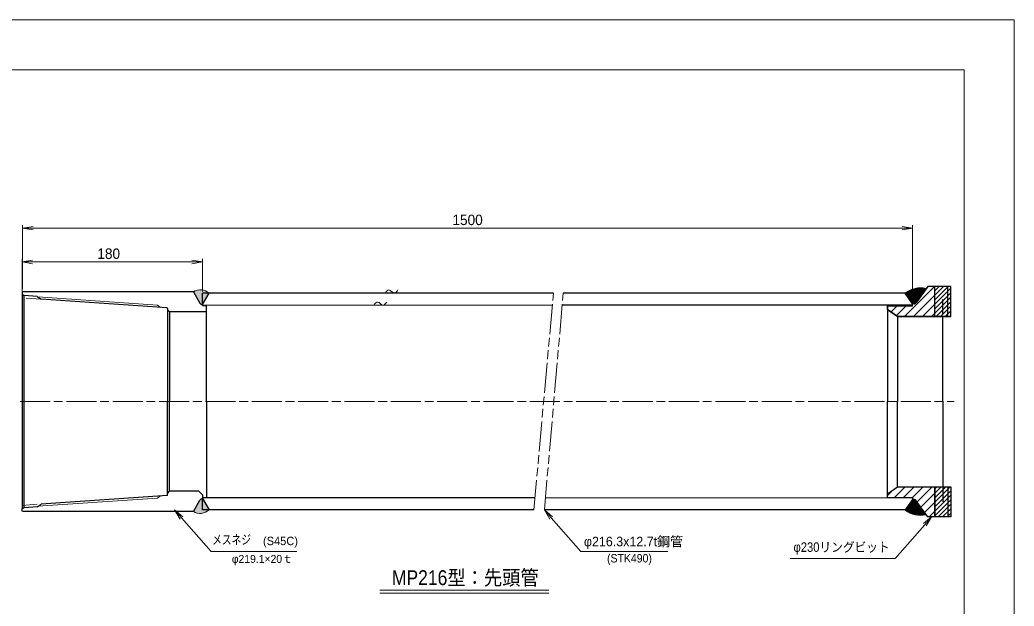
# Model space of a CAD drawing. Units: millimetres at full size, sheet at 1:2.5; some dimension numbers follow another scale. Extents: x 6058 to 8158, y -37 to 1448.
# Drawn here: x 7166 to 8158, y 863 to 1448 of the extents above; entities that cross this region are included whole.
import ezdxf
from ezdxf.enums import TextEntityAlignment as Align

# ---------------------------------------------------------------- set-up
doc = ezdxf.new("R2010")
doc.units = ezdxf.units.MM
doc.header["$LTSCALE"] = 2.5
for name, pattern in [('CHAIN', [18.5, 12, -1.5, 3.5, -1.5]), ('CHAIN_DOUBLE_DASH', [23.5, 12, -1.5, 3.5, -1.5, 3.5, -1.5]), ('DASHED_SPACED', [12, 6, -6])]:
    doc.linetypes.add(name, pattern=pattern)
for name, color, linetype, lineweight in [('1外形線', 7, 'Continuous', 30), ('2細い実線', 3, 'Continuous', 20), ('3隠れ線', 2, 'DASHED_SPACED', 13), ('4中心線', 1, 'CHAIN', 15), ('5想像線', 6, 'CHAIN_DOUBLE_DASH', 13), ('6寸法線', 4, 'Continuous', 13), ('7枠', 7, 'Continuous', 13)]:
    doc.layers.add(name, color=color, linetype=linetype, lineweight=lineweight)
doc.styles.add('@ＭＳ Ｐゴシック', font='')
doc.styles.add('ＭＳ Ｐゴシック', font='')
doc.styles.get('@ＭＳ Ｐゴシック').set_extended_font_data('@MS PGothic')
doc.styles.get('ＭＳ Ｐゴシック').set_extended_font_data('MS PGothic')
pattern_1 = [(225, (8477.81, 1114.351), (2.24506, -2.24506), [])]

# ---------------------------------------------------------------- blocks, each defined once
blk = doc.blocks.new('open_arrow')
at = {"color": 0, "linetype": 'Continuous', "lineweight": -2}
blk.add_lwpolyline([(7.5, 1.25), (0, 0), (7.5, -1.25)], dxfattribs=at)

msp = doc.modelspace()

# ---------------------------------------------------------------- hatches: boundary and pattern name
at = {"layer": '2細い実線'}
h = msp.add_hatch(dxfattribs=at)
h.set_pattern_fill('USER', color=256, style=0, pattern_type=2)
h.set_pattern_definition([(225, (8477.81, 1114.351), (4.49013, -4.49013), [])])
h.paths.add_polyline_path([(8078.486, 1181.848), (8071.486, 1181.848), (8060.22, 1166.009, -0.24273), (8057.775, 1164.748), (8056.386, 1164.748), (8056.386, 1164.498), (8056.386, 1162.498), (8031.386, 1162.498), (8031.386, 1158.748), (8041.386, 1151.848), (8091.386, 1151.848), (8091.386, 1153.848), (8078.486, 1153.848)])
h = msp.add_hatch(dxfattribs=at)
h.set_pattern_fill('USER', color=256, style=0, pattern_type=2)
h.set_pattern_definition(pattern_1)
h.paths.add_polyline_path([(8094.386, 1151.848), (8078.486, 1151.848), (8078.486, 1181.848), (8094.386, 1181.848)])
h = msp.add_hatch(dxfattribs=at)
h.set_pattern_fill('USER', color=256, style=0, pattern_type=2)
h.set_pattern_definition(pattern_1)
h.paths.add_polyline_path([(8094.386, 951.848), (8078.486, 951.848), (8078.486, 981.848), (8094.386, 981.848)])
at = {"layer": '6寸法線'}
for points in [[(7345.257, 1165.152), (7338.765, 1176.398, -0.34168), (7354.377, 1174.998), (7347.856, 1163.702), (7347.856, 1163.652, -0.26795)], [(7354.377, 958.698, -0.34168), (7338.765, 957.298), (7345.257, 968.543, -0.26795), (7347.856, 970.043), (7347.856, 969.993)]]:
    msp.add_hatch(color=3, dxfattribs=at).paths.add_polyline_path(points)

# ---------------------------------------------------------------- linework, layer by layer
at = {"layer": '1外形線'}
for p, q in [((8071.486, 1181.848), (8060.22, 1166.009)), ((8094.386, 1181.848), (8071.486, 1181.848)), ((8078.486, 1151.848), (8078.486, 1181.848)), ((8091.386, 1151.848), (8091.386, 1181.848)), ((8094.386, 1151.848), (8094.386, 1181.848)), ((7168.356, 1176.398), (7167.856, 1175.898)), ((7167.856, 1175.898), (7167.856, 1173.898)), ((7169.856, 1172.755), (7167.856, 1173.898)), ((7167.856, 1173.898), (7167.856, 959.798)), ((7338.765, 1176.398), (7168.356, 1176.398)), ((7182.856, 1171.826), (7169.85, 1172.755)), ((7169.856, 960.94), (7169.856, 1172.755)), ((7182.856, 1171.826), (7186.757, 1169.094)), ((7697.991, 1174.998), (7347.856, 1174.998)), ((7347.856, 1162.902), (7347.856, 1174.998)), ((7347.856, 1174.998), (7347.856, 1174.998)), ((8049.034, 1174.998), (7707.817, 1174.998)), ((8056.386, 1164.498), (8049.034, 1174.998)), ((7312.391, 1160.431), (7186.757, 1169.094)), ((7696.91, 1162.998), (7347.856, 1162.902)), ((7351.856, 1066.848), (7351.856, 1162.652)), ((8056.386, 1163.096), (7706.773, 1163)), ((8031.386, 1162.498), (8056.386, 1162.498)), ((8031.386, 1162.498), (8031.386, 1066.848)), ((8056.386, 1162.498), (8056.386, 1164.498)), ((8057.597, 1164.498), (8056.386, 1164.498)), ((7312.856, 1159.932), (7312.856, 1158.398)), ((7312.856, 1158.398), (7314.856, 1156.398)), ((7312.856, 1158.398), (7312.856, 1066.848)), ((7351.856, 1156.398), (7314.856, 1156.398)), ((7314.856, 1156.398), (7314.856, 1066.848)), ((8031.386, 1158.748), (8041.386, 1151.848)), ((8041.386, 1151.848), (8091.386, 1151.848)), ((8041.386, 1151.848), (8041.386, 1066.848)), ((8078.486, 1151.848), (8094.386, 1151.848)), ((8091.386, 1151.848), (8078.486, 1151.848)), ((8086.386, 1066.848), (8086.386, 1151.848)), ((7312.856, 975.298), (7312.856, 1066.848)), ((7314.856, 977.298), (7314.856, 1066.848)), ((7351.856, 1066.848), (7351.856, 971.043)), ((8031.386, 971.198), (8031.386, 1066.848)), ((8041.386, 981.848), (8041.386, 1066.848)), ((8086.386, 1066.848), (8086.386, 981.848)), ((7312.856, 973.298), (7186.757, 964.601)), ((7312.856, 975.298), (7314.856, 977.298)), ((7312.856, 973.763), (7312.856, 975.298)), ((7344.356, 977.298), (7314.856, 977.298)), ((7344.356, 977.298), (7347.856, 973.798)), ((7347.856, 973.798), (7347.856, 970.793)), ((8031.386, 974.948), (8041.386, 981.848)), ((8041.386, 981.848), (8091.386, 981.848)), ((8078.486, 979.848), (8078.486, 951.848)), ((8091.386, 981.848), (8091.386, 951.848)), ((8094.386, 979.848), (8094.386, 951.848)), ((7182.856, 961.869), (7186.757, 964.601)), ((7679.588, 970.701), (7347.856, 970.793)), ((7347.856, 958.698), (7347.856, 970.793)), ((7347.856, 958.698), (7347.856, 970.793)), ((8056.386, 970.596), (7690.032, 970.698)), ((8031.386, 971.198), (8056.386, 971.198)), ((8056.386, 969.198), (8049.034, 958.698)), ((8056.386, 971.198), (8056.386, 969.198)), ((8057.597, 969.198), (8056.386, 969.198)), ((8071.486, 951.848), (8060.042, 967.936)), ((7169.856, 960.94), (7167.856, 959.798)), ((7167.856, 957.798), (7167.856, 959.798)), ((7168.356, 957.298), (7167.856, 957.798)), ((7338.765, 957.298), (7168.356, 957.298)), ((7182.856, 961.869), (7169.85, 960.94)), ((7678.507, 958.698), (7347.856, 958.698)), ((7347.856, 958.698), (7347.856, 958.698)), ((8049.034, 958.698), (7688.987, 958.698)), ((8094.386, 951.848), (8071.486, 951.848))]:
    msp.add_line(p, q, dxfattribs=at)
at = {"layer": '1外形線', "linetype": 'DASHED_SPACED'}
for p, q in [((8086.386, 1153.848), (8086.386, 1181.848)), ((8086.386, 981.848), (8086.386, 951.848))]:
    msp.add_line(p, q, dxfattribs=at)
at = {"layer": '1外形線', "color": 2}
for p, q in [((7338.765, 1176.398), (7345.257, 1165.152)), ((7347.856, 1163.702), (7354.377, 1174.998)), ((7347.856, 1162.652), (7347.856, 1163.702)), ((7347.856, 1162.652), (7351.856, 1162.652)), ((7338.765, 957.298), (7345.257, 968.543)), ((7347.856, 971.043), (7347.856, 969.993)), ((7347.856, 971.043), (7351.856, 971.043)), ((7347.856, 969.993), (7354.377, 958.698))]:
    msp.add_line(p, q, dxfattribs=at)
at = {"layer": '1外形線'}
for points in [[(8078.486, 1181.848), (8071.486, 1181.848), (8060.042, 1165.759)], [(8091.386, 1151.848), (8041.386, 1151.848), (8031.386, 1158.748), (8031.386, 1162.498)]]:
    msp.add_lwpolyline(points, dxfattribs=at)
msp.add_lwpolyline([(8094.386, 951.848), (8078.486, 951.848), (8078.486, 981.848), (8094.386, 981.848)], close=True, dxfattribs=at)
for centre, radius, start, end in [((8064.161, 1155.215), 24.904, 76.92066, 127.40372), ((8057.597, 1167.498), 3, 270, 324.57681), ((7312.356, 1159.932), 0.5, 0, 85.9144), ((7312.356, 973.763), 0.5, 274.0856, 0), ((8057.597, 966.198), 3, 35.42319, 90), ((8064.161, 978.48), 24.904, 232.59628, 283.07934)]:
    msp.add_arc(centre, radius, start, end, dxfattribs=at)
at = {"layer": '1外形線', "color": 2}
for centre, start, end in [((7347.856, 1166.652), 210, 270), ((7347.856, 967.043), 90, 150)]:
    msp.add_arc(centre, 3, start, end, dxfattribs=at)
at = {"layer": '2細い実線'}
for p, q in [((7302.856, 1163.088), (7183.588, 1171.313)), ((8052.237, 1177.078), (8049.496, 1174.337)), ((8054.412, 1178.131), (8049.958, 1173.677)), ((8056.223, 1178.82), (8050.42, 1173.017)), ((8057.825, 1179.299), (8050.883, 1172.357)), ((8059.285, 1179.636), (8051.345, 1171.696)), ((8060.639, 1179.868), (8051.807, 1171.036)), ((8061.91, 1180.016), (8052.27, 1170.376)), ((8063.112, 1180.096), (8052.732, 1169.716)), ((8064.257, 1180.118), (8053.194, 1169.056)), ((8065.351, 1180.09), (8053.657, 1168.395)), ((8066.401, 1180.017), (8054.119, 1167.735)), ((8067.412, 1179.905), (8054.581, 1167.075)), ((8068.386, 1179.757), (8055.043, 1166.415)), ((8069.328, 1179.576), (8055.506, 1165.754)), ((8068.441, 1177.567), (8055.968, 1165.094)), ((8065.676, 1173.68), (8056.494, 1164.498)), ((7302.856, 1163.088), (7306.023, 1160.87)), ((8062.911, 1169.792), (8057.617, 1164.498)), ((8060.129, 1165.888), (8059.208, 1164.967)), ((7302.856, 970.608), (7306.024, 972.826)), ((8036.845, 978.714), (8031.386, 973.255)), ((8048.958, 981.848), (8038.308, 971.198)), ((8057.939, 981.848), (8047.289, 971.198)), ((8066.919, 981.848), (8056.269, 971.198)), ((8075.899, 981.848), (8060.851, 966.799)), ((8078.486, 975.454), (8064.583, 961.552)), ((8084.879, 981.848), (8082.879, 979.848)), ((7302.856, 970.608), (7183.589, 962.383)), ((8059.332, 968.648), (8049.232, 958.547)), ((8059.919, 968.112), (8049.883, 958.076)), ((8060.385, 967.455), (8050.553, 957.623)), ((8058.59, 969.027), (8050.841, 961.279)), ((8060.851, 966.799), (8051.242, 957.19)), ((8061.318, 966.143), (8051.95, 956.776)), ((8061.784, 965.487), (8052.679, 956.382)), ((8062.251, 964.831), (8053.428, 956.008)), ((8057.637, 969.197), (8053.463, 965.023)), ((8062.717, 964.175), (8054.199, 955.656)), ((8063.184, 963.519), (8054.991, 955.326)), ((8063.651, 962.863), (8055.807, 955.02)), ((8056.515, 969.198), (8056.085, 968.768)), ((8064.117, 962.207), (8056.647, 954.737)), ((8078.486, 966.474), (8068.316, 956.304)), ((8064.584, 961.551), (8057.513, 954.48)), ((8065.05, 960.895), (8058.406, 954.251)), ((8065.517, 960.239), (8059.328, 954.05)), ((8065.983, 959.583), (8060.281, 953.881)), ((8066.45, 958.927), (8061.268, 953.745)), ((8066.917, 958.271), (8062.292, 953.647)), ((8067.383, 957.616), (8063.357, 953.59)), ((8067.85, 956.96), (8064.469, 953.579)), ((8068.316, 956.304), (8065.633, 953.62)), ((8068.783, 955.648), (8066.859, 953.723)), ((8069.249, 954.992), (8068.157, 953.9)), ((8069.716, 954.336), (8069.547, 954.166)), ((8078.486, 957.494), (8072.84, 951.848))]:
    msp.add_line(p, q, dxfattribs=at)
at = {"layer": '2細い実線', "color": 2}
for centre, start, end in [((7345.666, 1165.608), 47.14759, 122.60407), ((7345.666, 968.087), 237.39593, 312.85241)]:
    msp.add_arc(centre, 12.808, start, end, dxfattribs=at)
at = {"layer": '2細い実線'}
for points in [[(7530.333, 1175.515), (7531.459, 1176.973), (7532.585, 1178.432), (7533.838, 1178.378), (7535.598, 1178.302), (7537.61, 1175.239), (7539.328, 1175.165), (7540.619, 1175.109), (7541.744, 1176.744), (7542.869, 1178.378)], [(7519.14, 1163.349), (7520.266, 1164.807), (7521.392, 1166.266), (7522.644, 1166.212), (7524.405, 1166.136), (7526.417, 1163.073), (7528.134, 1162.999), (7529.426, 1162.943), (7530.551, 1164.578), (7531.676, 1166.212)]]:
    msp.add_open_spline(points, degree=3, knots=[0, 0, 0, 0, 1, 1, 1, 2, 2, 2, 3, 3, 3, 3], dxfattribs=at)
at = {"layer": '3隠れ線'}
for p, q in [((7167.856, 1172.898), (7169.856, 1172.755)), ((7186.757, 1169.094), (7167.856, 1170.398)), ((7167.856, 963.298), (7186.757, 964.601)), ((7167.856, 960.798), (7169.856, 960.94))]:
    msp.add_line(p, q, dxfattribs=at)
at = {"layer": '4中心線'}
msp.add_line((7165.813, 1066.848), (8097.793, 1066.848), dxfattribs=at)
at = {"layer": '5想像線'}
for p, q in [((7678.507, 958.698), (7697.991, 1174.998)), ((7688.987, 958.698), (7707.817, 1174.998)), ((8057.597, 1164.498), (8059.145, 1164.498)), ((8060.042, 1165.759), (8059.145, 1164.498)), ((7312.391, 1160.431), (7312.856, 1160.398)), ((7312.856, 1160.398), (7312.856, 1159.932)), ((7312.391, 973.264), (7312.856, 973.298)), ((7312.856, 973.298), (7312.856, 973.763)), ((8057.597, 969.198), (8059.145, 969.198)), ((8060.042, 967.936), (8059.145, 969.198))]:
    msp.add_line(p, q, dxfattribs=at)
at = {"layer": '6寸法線'}
for p, q in [((7168.356, 1179.399), (7168.356, 1242.994)), ((7168.356, 1239.994), (8056.386, 1239.994)), ((8056.386, 1165.498), (8056.386, 1242.994)), ((7167.856, 1176.898), (7167.856, 1209.263)), ((7167.856, 1206.263), (7347.856, 1206.263)), ((7347.856, 1176.898), (7347.856, 1209.263)), ((7524.927, 878.761), (7693.289, 878.761)), ((7524.927, 875.761), (7693.289, 875.761))]:
    msp.add_line(p, q, dxfattribs=at)
for points in [[(7320.046, 958.698), (7326.962, 950.797), (7356.412, 917.158), (7441.974, 917.153)], [(7688.987, 958.698), (7695.904, 950.797), (7725.354, 917.158), (7812.16, 917.153)], [(8075.379, 951.848), (8068.463, 943.947), (8039.013, 910.308), (7934.244, 910.301)]]:
    msp.add_lwpolyline(points, dxfattribs=at)
at = {"layer": '7枠'}
for p, q in [((6057.65, 1447.859), (8157.65, 1447.859)), ((8157.65, 1447.859), (8157.65, -37.141)), ((6107.65, 1397.859), (8107.65, 1397.859)), ((8107.65, 1397.859), (8107.65, 12.859))]:
    msp.add_line(p, q, dxfattribs=at)

# ---------------------------------------------------------------- block references
at = {"layer": '6寸法線', "xscale": 1.4, "yscale": 1.4}
for p in [(7168.356, 1239.994), (7167.856, 1206.263)]:
    msp.add_blockref('open_arrow', p, dxfattribs=at)
for p, rotation in [((8056.386, 1239.994), 180), ((7347.856, 1206.263), 180), ((7320.046, 958.698), 311.2), ((7688.987, 958.698), 311.2), ((8075.379, 951.848), 228.8)]:
    msp.add_blockref('open_arrow', p, dxfattribs=dict(at, rotation=rotation))

# ---------------------------------------------------------------- texts
at = {"layer": '6寸法線', "style": 'ＭＳ Ｐゴシック'}
for s, p in [('1500', (7612.371, 1248.244)), ('180', (7254.29, 1214.513))]:
    msp.add_text(s, height=10.39, dxfattribs=at).set_placement(p, align=Align.MIDDLE_CENTER)
at = {"layer": '6寸法線', "color": 7, "style": 'ＭＳ Ｐゴシック'}
for s, width, p in [('メスネジ\u3000\u3000\u3000\u3000', 0.75, (7357.453, 933.844)), ('φ230リングビット', 0.9, (7937.53, 926.385))]:
    msp.add_text(s, height=9.501, dxfattribs=dict(at, width=width)).set_placement(p, align=Align.TOP_LEFT)
msp.add_text('φ216.3x12.7t鋼管', height=9.501, dxfattribs=at).set_placement((7728.431, 931.963), align=Align.TOP_LEFT)
at = {"layer": '6寸法線', "color": 7, "style": '@ＭＳ Ｐゴシック'}
msp.add_text('(S45C)', height=8.416, dxfattribs=at).set_placement((7408.257, 921.047), align=Align.BOTTOM_LEFT)
at = {"layer": '6寸法線', "style": 'ＭＳ Ｐゴシック'}
msp.add_text('φ219.1×20ｔ', height=7.918, dxfattribs=at).set_placement((7377.102, 903.498), align=Align.BOTTOM_LEFT)
at = {"layer": '6寸法線', "color": 7, "style": '@ＭＳ Ｐゴシック', "width": 0.95}
msp.add_text('(STK490)', height=8.416, dxfattribs=at).set_placement((7751.496, 903.77), align=Align.BOTTOM_LEFT)
at = {"layer": '6寸法線', "color": 7, "style": 'ＭＳ Ｐゴシック', "width": 0.9}
msp.add_text('MP216型：先頭管', height=14.85, dxfattribs=at).set_placement((7610.064, 891.135), align=Align.MIDDLE_CENTER)

doc.saveas('drawing.dxf')
